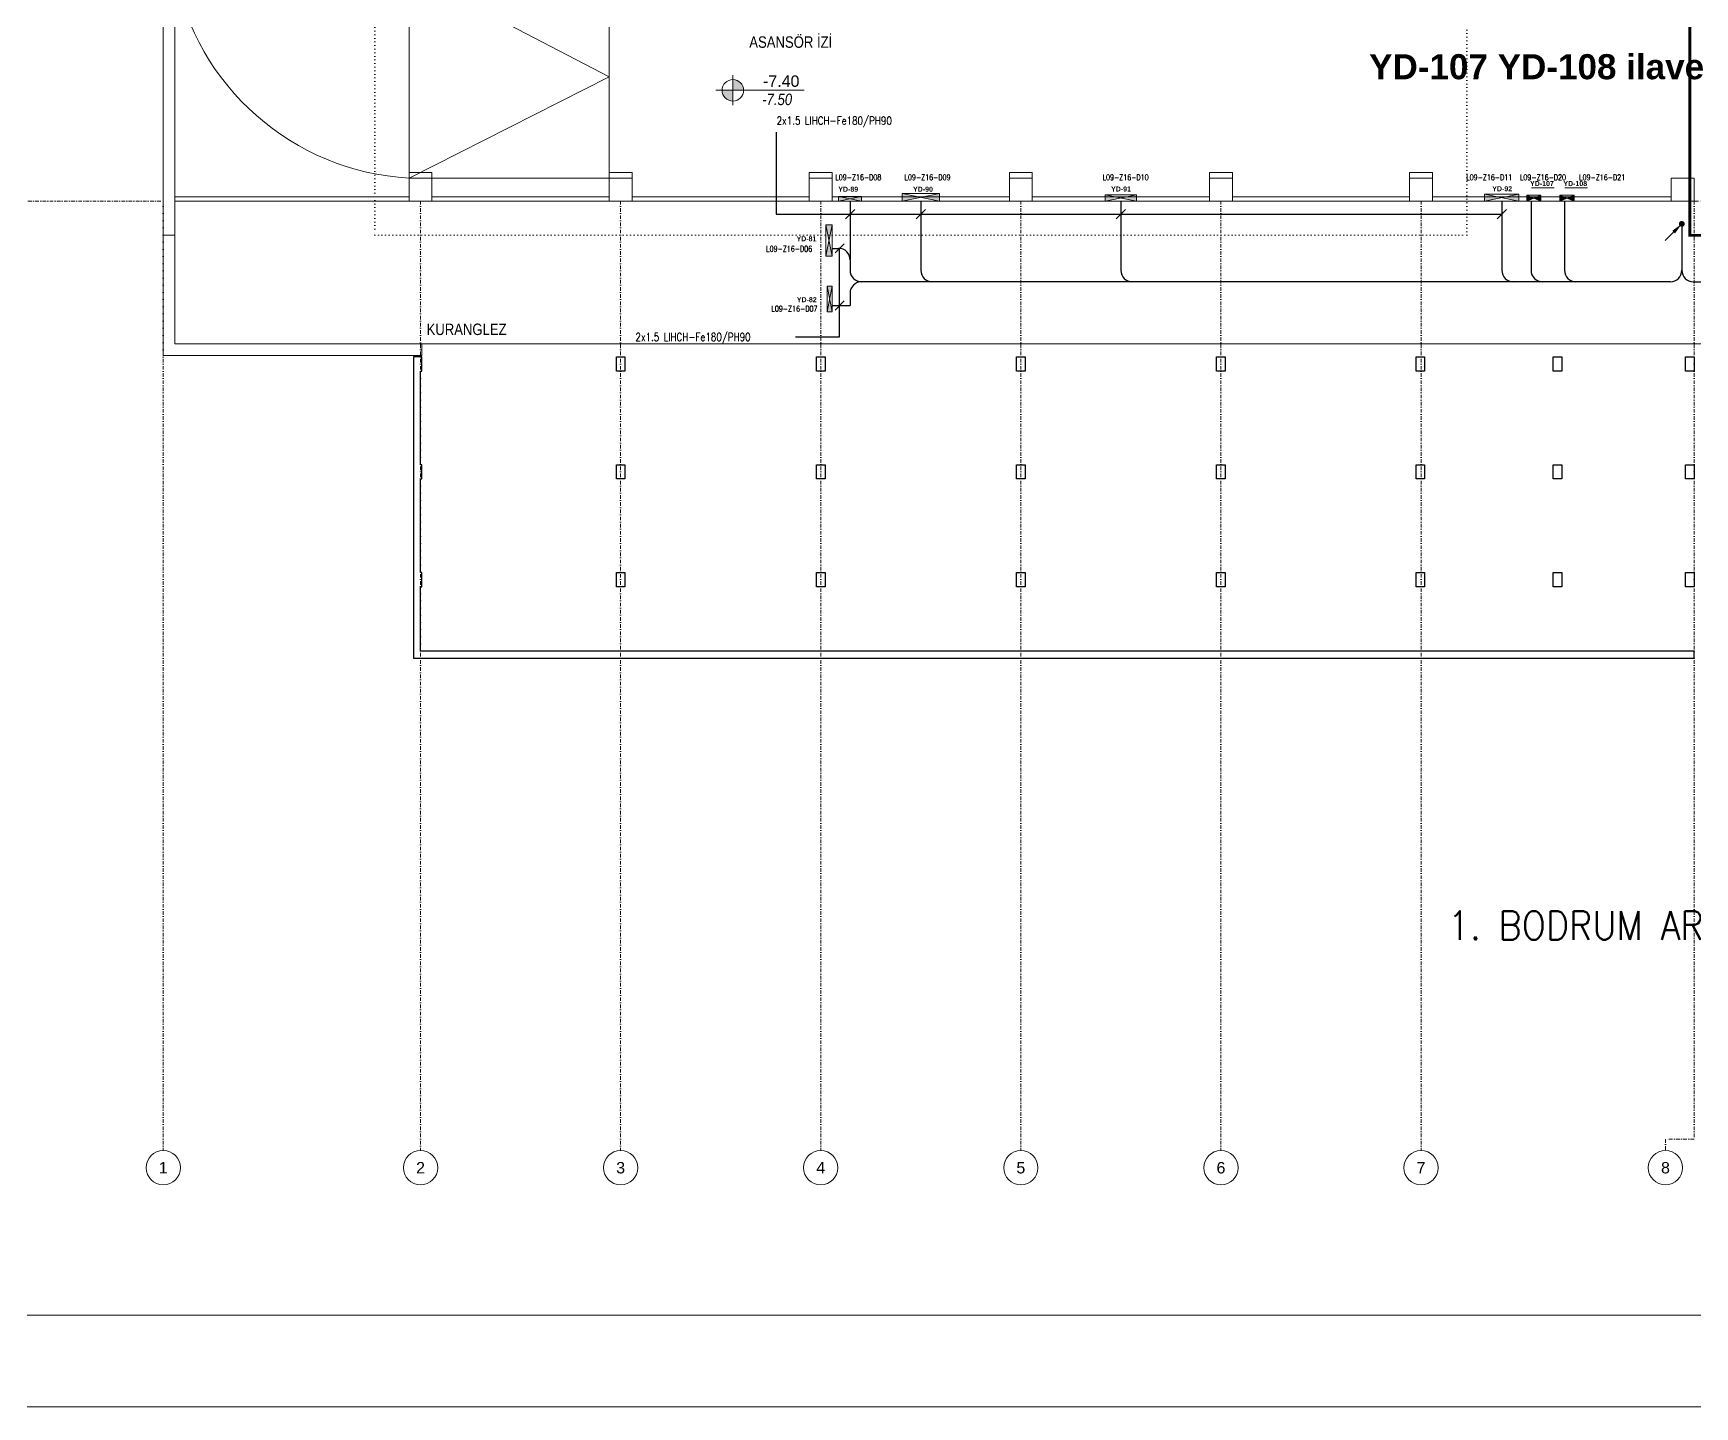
# Model space of a CAD drawing. Header units: metres. Extents: x -19121 to 152404, y -12107 to 46241.
# Drawn here: x 83545 to 89358, y -4219 to 587 of the extents above; entities that cross this region are included whole.
import ezdxf
from ezdxf.enums import TextEntityAlignment as Align

# ---------------------------------------------------------------- set-up
doc = ezdxf.new("R2010")
doc.units = ezdxf.units.M
doc.header["$LTSCALE"] = 50
doc.header["$MEASUREMENT"] = 0
for name, pattern in [('DASHDOT2', [0.5, 0.25, -0.125, 0, -0.125]), ('DOT2', [0.125, 0, -0.125]), ('HIDDEN2', [4.7625, 3.175, -1.5875])]:
    doc.linetypes.add(name, pattern=pattern)
doc.layers.get('0').update_dxf_attribs({"color": 9, "lineweight": 9})
for name, color, linetype, lineweight in [('00', 9, 'Continuous', 9), ('01', 9, 'Continuous', 9), ('06D', 9, 'Continuous', 9), ('20', 9, 'DOT2', 9), ('21', 9, 'Continuous', 9), ('24', 9, 'DASHDOT2', 9), ('40A', 9, 'Continuous', 9), ('E-DEDEKTÖR NUMARALARI', 20, 'Continuous', 30), ('E-MODÜL HATTI', 6, 'Continuous', 30), ('E-OK', 3, 'Continuous', 30), ('E-YAZI', 7, 'Continuous', 30), ('EQ LIST', 7, 'Continuous', 9), ('H-DAMPER', 1, 'Continuous', 15)]:
    doc.layers.add(name, color=color, linetype=linetype, lineweight=lineweight)
doc.styles.add('Arial', font='arial.ttf', dxfattribs={"height": 2.5})
doc.styles.add('E-YAZI', font='txttw.shx', dxfattribs={"height": 200})
doc.styles.add('MuuM_TEXT-ITALIC', font='ARIALNI.TTF')
doc.styles.add('MuuM_TEXT-STANDART', font='ARIALN.TTF')
doc.styles.get("Standard").update_dxf_attribs({"font": 'ARIALN.TTF'})

# ---------------------------------------------------------------- blocks, each defined once
blk = doc.blocks.new('A$C59E826CC')
h = blk.add_hatch(color=256)
h.paths.add_polyline_path([(500, 100), (1000, 0), (1000, 200)])
h.paths.add_polyline_path([(0, 200), (0, 0), (500, 100)])
for p, q in [((1000, 0), (0, 200)), ((1000, 200), (0, 0))]:
    blk.add_line(p, q)
blk.add_lwpolyline([(1000, 200), (1000, 0), (0, 0), (0, 200)], close=True)
blk = doc.blocks.new('*U239')
at = {"layer": 'E-OK', "color": 3, "linetype": 'Continuous'}
blk.add_line((85, 85), (172, 172), dxfattribs=at)
at = {"layer": 'E-OK', "color": 4, "linetype": 'Continuous', "const_width": 30}
blk.add_lwpolyline([(-15, 0, 1), (15, 0, 1)], format="xyb", close=True, dxfattribs=at)
at = {"layer": 'E-OK', "color": 3, "linetype": 'Continuous'}
blk.add_solid([(99, 71), (71, 99), (0, 0)], dxfattribs=at)
blk = doc.blocks.new('A$C7EAD5194')
h = blk.add_hatch(color=256)
h.paths.add_polyline_path([(-25, 10), (0, 0), (0, 20)])
h.paths.add_polyline_path([(-50, 20), (-50, 0), (-25, 10)])
for p, q in [((0, 0), (-50, 20)), ((0, 20), (-50, 0))]:
    blk.add_line(p, q)
blk.add_lwpolyline([(0, 20), (0, 0), (-50, 0), (-50, 20)], close=True)
blk = doc.blocks.new('0_aks')
at = {"linetype": 'Continuous'}
blk.add_circle((0, 0), 3, dxfattribs=at)
at = {"style": 'Arial'}
blk.add_attdef('AKS', text='', height=2, dxfattribs=at).set_placement((0, 0), align=Align.MIDDLE_CENTER)
blk = doc.blocks.new('p-akslar_yeni')
at = {"layer": '24'}
for points in [[(-2190, -8575), (6415, -8575)], [(6415, -8575), (6415, -11897.2)], [(7315, -8575), (7315, -11897.2)], [(8015, -8575), (8015, -11897.2)], [(8715, -8575), (8715, -11897.2)], [(9415, -8575), (9415, -11897.2)], [(10115, -8575), (10115, -11897.2)], [(10815, -8575), (10815, -11897.2)], [(11770, -8575), (11770, -11857.2)], [(11770, -11857.2), (11670, -11857.2), (11670, -11897.2)]]:
    blk.add_lwpolyline(points, dxfattribs=at)
at = {"layer": '21', "xscale": 20, "yscale": 20, "zscale": 20}
for p, values in [((6415, -11957.2), {'AKS': '1'}), ((7315, -11957.2), {'AKS': '2'}), ((8015, -11957.2), {'AKS': '3'}), ((8715, -11957.2), {'AKS': '4'}), ((9415, -11957.2), {'AKS': '5'}), ((10115, -11957.2), {'AKS': '6'}), ((10815, -11957.2), {'AKS': '7'}), ((11670, -11957.2), {'AKS': '8'})]:
    blk.add_blockref('0_aks', p, dxfattribs=at).add_auto_attribs(values)
blk = doc.blocks.new('p-kolon_80x80')
blk.add_lwpolyline([(-40, -40), (40, -40), (40, 40), (-40, 40)], close=True)
blk = doc.blocks.new('1.Bod.Ara.Sitatik Elk')
at = {"lineweight": -3}
for points in [[(875, -9175), (875, -10230), (5355, -10230), (5355, -10205), (900, -10205), (900, -9980), (905, -9980), (905, -9930), (900, -9930), (900, -9602.5), (905, -9602.5), (905, -9552.5), (900, -9552.5), (900, -9225), (905, -9225), (905, -9175)], [(1585, -9175), (1615, -9175), (1615, -9225), (1585, -9225)], [(2285, -9175), (2315, -9175), (2315, -9225), (2285, -9225)], [(2985, -9175), (3015, -9175), (3015, -9225), (2985, -9225)], [(3685, -9175), (3715, -9175), (3715, -9225), (3685, -9225)], [(4382.5, -9175), (4412.5, -9175), (4412.5, -9225), (4382.5, -9225)], [(4862.5, -9175), (4892.5, -9175), (4892.5, -9225), (4862.5, -9225)], [(5325, -9175), (5355, -9175), (5355, -9225), (5325, -9225)], [(1585, -9552.5), (1615, -9552.5), (1615, -9602.5), (1585, -9602.5)], [(2285, -9552.5), (2315, -9552.5), (2315, -9602.5), (2285, -9602.5)], [(2985, -9552.5), (3015, -9552.5), (3015, -9602.5), (2985, -9602.5)], [(3685, -9552.5), (3715, -9552.5), (3715, -9602.5), (3685, -9602.5)], [(4382.5, -9552.5), (4412.5, -9552.5), (4412.5, -9602.5), (4382.5, -9602.5)], [(4862.5, -9552.5), (4892.5, -9552.5), (4892.5, -9602.5), (4862.5, -9602.5)], [(5325, -9552.5), (5355, -9552.5), (5355, -9602.5), (5325, -9602.5)], [(1585, -9930), (1615, -9930), (1615, -9980), (1585, -9980)], [(2285, -9930), (2315, -9930), (2315, -9980), (2285, -9980)], [(2985, -9930), (3015, -9930), (3015, -9980), (2985, -9980)], [(3685, -9930), (3715, -9930), (3715, -9980), (3685, -9980)], [(4382.5, -9930), (4412.5, -9930), (4412.5, -9980), (4382.5, -9980)], [(4862.5, -9930), (4892.5, -9930), (4892.5, -9980), (4862.5, -9980)], [(5325, -9930), (5355, -9930), (5355, -9980), (5325, -9980)]]:
    blk.add_lwpolyline(points, close=True, dxfattribs=at)
at = {"layer": '01'}
blk.add_lwpolyline([(40, -8750), (0, -8750), (0, -2950), (40, -2950), (40, -8710), (40, -8710)], close=True, dxfattribs=at)
for p in [(900, -8590), (1600, -8590), (2300, -8590), (3000, -8590), (3700, -8590), (4400, -8590), (5315, -8590)]:
    blk.add_blockref('p-kolon_80x80', p, dxfattribs=at)
blk = doc.blocks.new('0_elevationtarget-p-bk')
h = blk.add_hatch(color=250)
h.paths.add_polyline_path([(1.88, 0, 0.414214), (0, 1.88), (0, 0)])
h.paths.add_polyline_path([(0, 0), (-1.88, 0, 0.414214), (0, -1.88)])
blk.add_line((0, -2.62), (0, 2.62))
blk.add_lwpolyline([(12.45, 0), (-3, 0)])
blk.add_circle((0, 0), 1.88)
at = {"style": 'Arial'}
blk.add_attdef('BITMISKOT', text='', height=2, dxfattribs=at).set_placement((4.5, 0), align=Align.BOTTOM_LEFT)
at = {"style": 'MuuM_TEXT-ITALIC'}
blk.add_attdef('FINISHINGFLOORLEVEL', text='', height=2, dxfattribs=at).set_placement((4.5, -0.59), align=Align.TOP_LEFT)
blk = doc.blocks.new('1.Bod.Ara.Mimari Elk')
at = {"layer": '00'}
for points in [[(40, -8630), (860, -8630), (860, -8615), (40, -8615)], [(940, -8630), (1560, -8630), (1560, -8615), (940, -8615)], [(1640, -8630), (2260, -8630), (2260, -8615), (1640, -8615)], [(2340, -8630), (2960, -8630), (2960, -8615), (2340, -8615)], [(3040, -8630), (3660, -8630), (3660, -8615), (3040, -8615)], [(3740, -8630), (4360, -8630), (4360, -8615), (3740, -8615)], [(4440, -8630), (5275, -8630), (5275, -8615), (4440, -8615)]]:
    blk.add_lwpolyline(points, close=True, dxfattribs=at)
at = {"layer": '01'}
for points in [[(860, -8630), (940, -8630), (940, -8530), (860, -8530)], [(1560, -8630), (1640, -8630), (1640, -8530), (1560, -8530)], [(2260, -8630), (2340, -8630), (2340, -8530), (2260, -8530)], [(2960, -8630), (3040, -8630), (3040, -8530), (2960, -8530)], [(3660, -8630), (3740, -8630), (3740, -8530), (3660, -8530)], [(4360, -8630), (4440, -8630), (4440, -8530), (4360, -8530)], [(905, -9130), (905, -9170), (0, -9170), (0, -8750), (40, -8750), (40, -9130)]]:
    blk.add_lwpolyline(points, close=True, dxfattribs=at)
at = {"layer": '06D'}
blk.add_lwpolyline([(940, -8550), (1560, -8550), (1560, -7830), (860, -7830), (1560, -8195), (860, -8550, -0.3441949), (40, -7830), (860, -7830)], format="xyb", dxfattribs=at)
for points in [[(860, -7830), (860, -8550)], [(1560, -8630), (40, -8630)], [(905, -9130), (11262.5, -9130)]]:
    blk.add_lwpolyline(points, dxfattribs=at)
at = {"layer": '20', "ltscale": 2}
for p, q in [((740, -6990), (740, -8750)), ((4560, -8750), (4560, -6990)), ((740, -8750), (4560, -8750))]:
    blk.add_line(p, q, dxfattribs=at)
at = {"layer": '20', "ltscale": 2, "const_width": 10}
blk.add_lwpolyline([(5340, -8750), (5340, -5330), (7540, -5330), (7540, -6950), (7540, -7350.38, -0.2628505), (6470, -8635), (6470, -8455), (6150, -8455), (6150, -8750)], format="xyb", close=True, dxfattribs=at)
at = {"layer": '20', "linetype": 'HIDDEN2', "ltscale": 0.1}
blk.add_lwpolyline([(1640, -8630), (11940, -8630)], dxfattribs=at)
at = {"layer": '21', "xscale": 20, "yscale": 20, "zscale": 20}
blk.add_blockref('0_elevationtarget-p-bk', (1992.58, -8242.62), dxfattribs=at).add_auto_attribs({'BITMISKOT': ' -7.40', 'FINISHINGFLOORLEVEL': ' -7.50'})
at = {"layer": '21', "style": 'MuuM_TEXT-STANDART'}
blk.add_text('ASANSÖR İZİ', height=40, dxfattribs=at).set_placement((2340.26, -8105.96), align=Align.BOTTOM_RIGHT)
blk.add_text('KURANGLEZ', height=40, dxfattribs=at).set_placement((921.13, -9098.88))

msp = doc.modelspace()

# ---------------------------------------------------------------- linework, layer by layer
at = {"layer": '40A'}
for points in [[(102159.3, -4218.6), (74159.3, -4218.6), (74159.3, 12601.4), (102159.3, 12601.4)], [(74479.3, 12281.4), (99999.5, 12281.4), (99999.5, -3898.6), (74479.3, -3898.6)]]:
    msp.add_lwpolyline(points, close=True, dxfattribs=at)
at = {"layer": 'E-MODÜL HATTI', "ltscale": 50}
for p, q in [((88682.4, 0), (88682.4, -242.4)), ((88784.9, 0), (88784.9, -242.4)), ((88901.9, 0), (88901.9, -242.4)), ((86402.7, 0), (86402.7, -242.4)), ((86650, 0), (86650, -242.4)), ((87350, 0), (87350, -242.4)), ((89312.2, -80.1), (89312.2, -242.4)), ((86340, -165.6), (86362.7, -165.6)), ((89272.2, -282.4), (86442.7, -282.4)), ((89352.2, -282.4), (92424, -282.4)), ((86402.7, -322.4), (86402.7, -365.8)), ((86340, -365.8), (86402.7, -365.8))]:
    msp.add_line(p, q, dxfattribs=at)
for centre, start, end in [((86362.7, -205.6), 0, 90), ((86442.7, -242.4), 180, 270), ((86442.7, -322.4), 90, 180), ((86690, -242.4), 180, 270), ((87390, -242.4), 180, 270), ((88722.4, -242.4), 180, 270), ((88824.9, -242.4), 180, 270), ((88941.9, -242.4), 180, 270), ((89272.2, -242.4), 270, 0), ((89352.2, -242.4), 180, 270)]:
    msp.add_arc(centre, 40, start, end, dxfattribs=at)
at = {"layer": 'E-YAZI', "color": 3}
for p, q in [((86144.5, 241.2), (86144.5, -46.3)), ((86144.5, -46.3), (88682.4, -46.3)), ((86418.8, -30.1), (86386.5, -62.4)), ((86666.2, -30.1), (86633.8, -62.4)), ((87366.2, -30.1), (87333.8, -62.4)), ((88698.6, -30.1), (88666.3, -62.4)), ((86382.3, -149.6), (86349.9, -181.9)), ((86366.1, -474.8), (86366.1, -165.7)), ((86382.3, -349.7), (86349.9, -382)), ((86211.6, -474.8), (86366.1, -474.8))]:
    msp.add_line(p, q, dxfattribs=at)
at = {"layer": 'EQ LIST', "color": 6}
for p, q in [((88786, 46.5), (88865.7, 46.5)), ((88902.6, 46.5), (88982.2, 46.5))]:
    msp.add_line(p, q, dxfattribs=at)

# ---------------------------------------------------------------- block references
for name in ['1.Bod.Ara.Mimari Elk', '1.Bod.Ara.Sitatik Elk']:
    msp.add_blockref(name, (84000, 8630))
at = {"layer": '24'}
msp.add_blockref('p-akslar_yeni', (77585, 8575), dxfattribs=at)
at = {"layer": 'E-OK', "xscale": -0.34, "yscale": 0.34, "zscale": 0.34, "rotation": 90}
msp.add_blockref('*U239', (89312.2, -80.1), dxfattribs=at)
at = {"layer": 'H-DAMPER'}
for p, xscale, yscale, zscale in [((86362.7, 0), 0.0799999999999997, 0.0799999999999997, 0.0799999999999997), ((86585, 0), 0.1299999999999995, 0.1299999999999995, 0.1299999999999995), ((87295, 0), 0.1099999999999996, 0.1099999999999996, 0.1099999999999996)]:
    msp.add_blockref('A$C59E826CC', p, dxfattribs=dict(at, xscale=xscale, yscale=yscale, zscale=zscale))
for p, xscale, yscale, zscale, rotation in [((88622.4, 0), 0.1199999999999996, 0.1199999999999996, 0.1199999999999996, 359.9985915668601), ((88622.4, 0), 0.1199999999999996, 0.1199999999999996, 0.1199999999999996, 359.9985915668601), ((86340, -193), 0.1099999999999996, 0.1099999999999996, 0.1099999999999996, 90), ((86340, -387.7), 0.0899999999999997, 0.0899999999999997, 0.0899999999999997, 90)]:
    msp.add_blockref('A$C59E826CC', p, dxfattribs=dict(at, xscale=xscale, yscale=yscale, zscale=zscale, rotation=rotation))
at = {"layer": 'H-DAMPER', "rotation": 180}
for p in [(88769.5, 20), (88885.5, 20)]:
    msp.add_blockref('A$C7EAD5194', p, dxfattribs=at)

# ---------------------------------------------------------------- texts
at = {"layer": 'E-DEDEKTÖR NUMARALARI', "style": 'E-YAZI', "width": 0.7}
for s, p in [('L09-Z16-D08', (86351.1, 72.7)), ('L09-Z16-D09', (86593.1, 72.7)), ('L09-Z16-D10', (87286.1, 72.7)), ('L09-Z16-D11', (88558.1, 72.7)), ('L09-Z16-D20', (88746.1, 72.7)), ('L09-Z16-D21', (88953.1, 72.7)), ('L09-Z16-D06', (86109.1, -177.3)), ('L09-Z16-D07', (86127.6, -386.8))]:
    msp.add_text(s, height=20, dxfattribs=at).set_placement(p)
at = {"layer": 'E-YAZI', "color": 3, "style": 'E-YAZI', "width": 0.8}
for p in [(86145.6, 267.2), (85651.6, -489.8)]:
    msp.add_text('2x1.5 LIHCH-Fe180/PH90', height=28, dxfattribs=at).set_placement(p)
at = {"layer": 'E-YAZI', "color": 4, "style": 'E-YAZI', "width": 0.9}
msp.add_text('1. BODRUM ARAKAT YANGIN MODUL SISTEMI TESISAT PLANI 1/200', height=100, dxfattribs=at).set_placement((88493.7, -2584.4))
at = {"layer": 'EQ LIST', "color": 2, "insert": (88804.3, 469.2), "char_height": 87.75, "width": 1440.245, "attachment_point": 5}
msp.add_mtext('{\\fArial|b1|i0|c162|p34;YD-107 YD-108 ilave}', dxfattribs=at)
at = {"layer": 'EQ LIST', "color": 6, "char_height": 17.55, "width": 288.049, "attachment_point": 5}
for s, insert in [('{\\fArial|b1|i0|c162|p34;YD-107}', (88822.9, 61)), ('{\\fArial|b1|i0|c162|p34;YD-108}', (88939.4, 61)), ('{\\fArial|b1|i0|c162|p34;YD-89}', (86396.1, 41.1)), ('{\\fArial|b1|i0|c162|p34;YD-90}', (86657.7, 41.1)), ('{\\fArial|b1|i0|c162|p34;YD-91}', (87350.5, 41.9)), ('{\\fArial|b1|i0|c162|p34;YD-92}', (88683.9, 42.8)), ('{\\fArial|b1|i0|c162|p34;YD-81}', (86250, -132.2)), ('{\\fArial|b1|i0|c162|p34;YD-82}', (86251.1, -345.4))]:
    msp.add_mtext(s, dxfattribs=dict(at, insert=insert))

doc.saveas('drawing.dxf')
